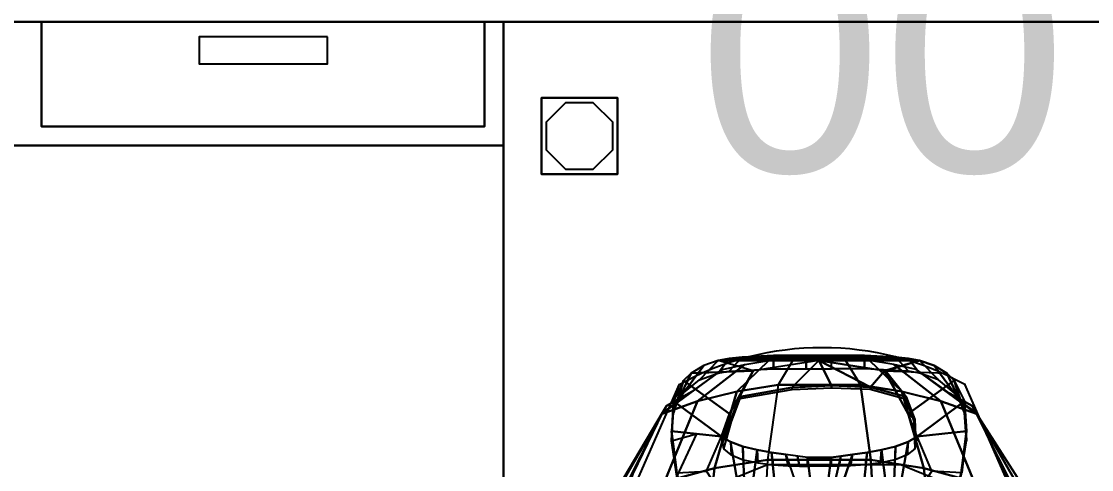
# Model space of a CAD drawing. Header units: millimetres. Extents: x 38967 to 51721, y 49836 to 53207.
# Drawn here: x 48730.2 to 48786.5, y 52379.2 to 52402.8 of the extents above; entities that cross this region are included whole.
import ezdxf
from ezdxf.enums import TextEntityAlignment as Align

# ---------------------------------------------------------------- set-up
doc = ezdxf.new("R2010")
doc.units = ezdxf.units.MM
doc.header["$LTSCALE"] = 5
for name, color, linetype in [('200-EquipBlack-3d', 250, 'Continuous'), ('200-EquipBorder-2d', 9, 'Continuous'), ('200-EquipID-2d', 7, 'Continuous'), ('200-EquipInternal-2d', 252, 'Continuous'), ('200-EquipSteel-3d', 9, 'Continuous')]:
    doc.layers.add(name, color=color, linetype=linetype)
doc.layers.add('200-InsPoint-3D', color=3, linetype='Continuous', plot=False)
doc.styles.add('Arial', font='arial.ttf')
doc.styles.add('ROMANS', font='micross.ttf')

# ---------------------------------------------------------------- blocks, each defined once
blk = doc.blocks.new('HB1P4CU')
at = {"layer": '200-EquipBlack-3d'}
blk.add_3dface([(92.57, -692.13, 789.29), (160.06, -692.13, 789.29), (160.06, -677.99, 803.43), (92.57, -677.99, 803.43)], dxfattribs=at)
at = {"layer": '200-EquipBorder-2d'}
blk.add_lwpolyline([(0, -700), (1722, -700), (1722, 0), (0, 0)], close=True, dxfattribs=at)
at = {"layer": '200-EquipSteel-3d'}
for points in [[(0, -700, 900), (0, -700, 850), (0, 0, 850), (0, 0, 900)], [(0, -700, 850), (0, -700, 850), (0, -700, 850), (0, 0, 850)], [(0, 0, 850), (0, -700, 850), (1722, -700, 850), (1722, 0, 850)], [(1722, 0, 900), (1722, -700, 900), (0, -700, 900), (0, 0, 900)], [(1722, -700, 900), (1722, -700, 850), (0, -700, 850), (0, -700, 900)], [(1722, -700, 850), (1722, -700, 850), (0, -700, 850)]]:
    blk.add_3dface(points, dxfattribs=at)
at = {"layer": '200-InsPoint-3D'}
blk.add_point((0, -700), dxfattribs=at)
blk.add_attdef('DISTANG', (0, 0), '', height=1, dxfattribs=at)
at = {"layer": '200-EquipSteel-3d'}
mesh = blk.add_polymesh((6, 3), dxfattribs=at)
for k, corner in enumerate([(1722, -635, 850), (1722, -635, 200), (1722, -635, 200), (0, -635, 850), (0, -635, 200), (0, -635, 200), (0, 0, 850), (0, 0, 200), (0, -635, 200), (1722, 0, 850), (1722, 0, 200), (1722, -635, 200), (1722, 0, 850), (1722, 0, 850), (1722, -635, 850), (0, 0, 850), (0, 0, 850), (0, -635, 850)]):
    mesh.set_mesh_vertex(divmod(k, 3), corner)
mesh = blk.add_polymesh((6, 3), dxfattribs=at)
for k, corner in enumerate([(243, -700, 780), (243, -700, 230), (243, -700, 230), (10, -700, 780), (10, -700, 230), (10, -700, 230), (10, -645, 835), (10, -645, 230), (10, -700, 230), (243, -645, 835), (243, -645, 230), (243, -700, 230), (243, -645, 835), (243, -645, 835), (243, -700, 780), (10, -645, 835), (10, -645, 835), (10, -700, 780)]):
    mesh.set_mesh_vertex(divmod(k, 3), corner)
blk = doc.blocks.new('TG1210P')
at = {"layer": '200-EquipBorder-2d'}
blk.add_lwpolyline([(0, 0), (1200, 0), (1200, -700), (0, -700)], close=True, dxfattribs=at)
at = {"layer": '200-EquipSteel-3d'}
blk.add_lwpolyline([(1152.75, -622.5), (1142.5, -632.75), (1142.5, -647.25), (1152.75, -657.5), (1167.25, -657.5), (1177.5, -647.25), (1177.5, -632.75), (1167.25, -622.5)], close=True, dxfattribs=at)
for points in [[(1200, 0, 850), (1200, -700, 850), (0, -700, 850), (0, 0, 850)], [(1200, -700, 900), (0, -700, 900), (0, -45, 900), (1200, -45, 900)], [(1200, -700, 900), (0, -700, 900), (0, -700, 850), (1200, -700, 850)]]:
    blk.add_3dface(points, dxfattribs=at)
at = {"layer": '200-EquipSteel-3d', "invisible_edges": 15}
blk.add_3dface([(1200, 0, 850), (1200, -700, 850), (1200, -700, 900), (1200, 0, 900)], dxfattribs=at)
at = {"layer": '200-InsPoint-3D'}
blk.add_point((1200, -700), dxfattribs=at)
at = {"layer": '200-InsPoint-3D', "flags": 9}
blk.add_attdef('DISTANG', (0, 0), '', height=1, dxfattribs=at)
at = {"layer": '200-EquipSteel-3d'}
mesh = blk.add_polymesh((6, 3), dxfattribs=at)
for k, corner in enumerate([(1180, -660, 850), (1180, -660, 50), (1180, -660, 50), (1140, -660, 850), (1140, -660, 50), (1140, -660, 50), (1140, -620, 850), (1140, -620, 50), (1140, -660, 50), (1180, -620, 850), (1180, -620, 50), (1180, -660, 50), (1180, -620, 850), (1180, -620, 850), (1180, -660, 850), (1140, -620, 850), (1140, -620, 850), (1140, -660, 850)]):
    mesh.set_mesh_vertex(divmod(k, 3), corner)
blk = doc.blocks.new('TRS1V501')
at = {"layer": '200-EquipBorder-2d'}
for points in [[(31.85, -93.93), (32.55, -287.57), (43.53, -422.31), (50.04, -451.45), (82.55, -525.82)], [(283.41, -93.93), (282.7, -287.57), (271.73, -422.31), (265.22, -451.45), (232.7, -525.82)]]:
    blk.add_lwpolyline(points, dxfattribs=at)
blk.add_arc((157.63, -390.21), 154.77, 240.885, 299.115, dxfattribs=at)
at = {"layer": '200-EquipInternal-2d'}
for points in [[(99.91, -97.39), (99.84, -205.19), (86.32, -353.38), (80.19, -412.6), (80.19, -459.64), (92.71, -473.77), (116.87, -483.55), (116.87, -483.55)], [(203.33, -97.39), (203.42, -205.19), (216.94, -353.38), (223.07, -412.6), (223.07, -459.64), (210.54, -473.77), (186.39, -483.55), (116.87, -483.55)]]:
    blk.add_lwpolyline(points, dxfattribs=at)
at = {"layer": '200-EquipSteel-3d'}
for points in [[(98.19, -427.75, 1209.75), (69, -419.11, 1210.2), (77.7, -474.45, 1185.17), (104.11, -481.61, 1184.81)], [(220.15, -427.75, 1209.75), (249.33, -419.11, 1210.2), (240.63, -474.45, 1185.17), (214.23, -481.61, 1184.81)], [(129.1, -433.11, 1209.47), (98.19, -427.75, 1209.75), (104.11, -481.61, 1184.81), (132, -486.04, 1184.58)], [(189.24, -433.11, 1209.47), (220.15, -427.75, 1209.75), (214.23, -481.61, 1184.81), (186.33, -486.04, 1184.58)], [(126.47, -491.22, 1326.49), (134.04, -489.86, 1326.67), (139.98, -432.27, 1376.15), (120.79, -448.04, 1368.52)], [(189.24, -433.11, 1209.47), (129.1, -433.11, 1209.47), (132, -486.04, 1184.58), (186.33, -486.04, 1184.58)], [(141.64, -488.76, 1326.51), (159.17, -438.21, 1375.04), (139.98, -432.27, 1376.15), (134.04, -489.86, 1326.67)], [(176.7, -488.76, 1326.51), (159.17, -438.21, 1375.04), (178.36, -432.27, 1376.15), (184.29, -489.86, 1326.67)], [(191.86, -491.22, 1326.49), (184.29, -489.86, 1326.67), (178.36, -432.27, 1376.15), (197.54, -448.04, 1368.52)], [(159.17, -438.21, 1375.04), (141.64, -488.76, 1326.51), (147.79, -487.95, 1326.16), (159.17, -438.21, 1375.04)], [(159.17, -438.21, 1375.04), (147.79, -487.95, 1326.16), (152.9, -487.2, 1325.69), (159.17, -438.21, 1375.04)], [(159.17, -438.21, 1375.04), (152.9, -487.2, 1325.69), (165.44, -487.2, 1325.69), (159.17, -438.21, 1375.04)], [(159.17, -438.21, 1375.04), (165.44, -487.2, 1325.69), (176.7, -488.76, 1326.51), (159.17, -438.21, 1375.04)], [(112.47, -495.41, 1324.64), (120.79, -448.04, 1368.52), (99.9, -480.12, 1346.05), (107.69, -498.24, 1322.83)], [(119.03, -493.04, 1325.86), (120.79, -448.04, 1368.52), (112.47, -495.41, 1324.64), (119.03, -493.04, 1325.86)], [(119.03, -493.04, 1325.86), (126.47, -491.22, 1326.49), (120.79, -448.04, 1368.52), (119.03, -493.04, 1325.86)], [(199.31, -493.04, 1325.86), (191.86, -491.22, 1326.49), (197.54, -448.04, 1368.52), (199.31, -493.04, 1325.86)], [(205.87, -495.41, 1324.64), (197.54, -448.04, 1368.52), (218.44, -480.12, 1346.05), (210.65, -498.24, 1322.83)], [(199.31, -493.04, 1325.86), (197.54, -448.04, 1368.52), (205.87, -495.41, 1324.64), (199.31, -493.04, 1325.86)], [(44.66, -455.12, 1152.87), (78.78, -514.33, 1128.51), (76.75, -510.95, 1104.18), (45.48, -461.75, 1128.55)], [(53.88, -465.31, 1185.64), (76.48, -510.27, 1150.82), (78.78, -514.33, 1128.51), (44.66, -455.12, 1152.87)], [(90.08, -455.29, 1325.91), (84.64, -477.43, 1312.15), (81.81, -501, 1325.93), (84.64, -479.1, 1346.91)], [(228.68, -455.29, 1325.91), (234.11, -477.43, 1312.15), (236.95, -501, 1325.93), (234.11, -479.1, 1346.91)], [(264.46, -465.31, 1185.64), (241.85, -510.27, 1150.82), (239.56, -514.33, 1128.51), (273.67, -455.12, 1152.87)], [(273.67, -455.12, 1152.87), (239.56, -514.33, 1128.51), (241.58, -510.95, 1104.18), (270.69, -461.75, 1128.55)], [(76.75, -510.95, 1104.18), (61.14, -478.7, 1105.05), (53.66, -457.35, 1107.37), (45.48, -461.75, 1128.55)], [(241.58, -510.95, 1104.18), (257.2, -478.7, 1105.05), (264.67, -457.35, 1107.37), (270.69, -461.75, 1128.55)], [(77.7, -474.45, 1185.17), (53.88, -465.31, 1185.64), (76.48, -510.27, 1150.82), (95.16, -516.79, 1151.22)], [(240.63, -474.45, 1185.17), (264.46, -465.31, 1185.64), (241.85, -510.27, 1150.82), (223.18, -516.79, 1151.22)], [(104.11, -481.61, 1184.81), (77.7, -474.45, 1185.17), (95.16, -516.79, 1151.22), (115.79, -522.01, 1151.76)], [(84.64, -477.43, 1312.15), (81.81, -496.01, 1296.69), (82.85, -516.79, 1306.55), (81.81, -501, 1325.93)], [(214.23, -481.61, 1184.81), (240.63, -474.45, 1185.17), (223.18, -516.79, 1151.22), (202.55, -522.01, 1151.76)], [(234.11, -477.43, 1312.15), (236.95, -496.01, 1296.69), (223.8, -499.62, 1324.38), (234.11, -477.43, 1312.15)], [(234.11, -477.43, 1312.15), (236.95, -496.01, 1296.69), (235.91, -516.79, 1306.55), (236.95, -501, 1325.93)], [(107.69, -498.24, 1322.83), (81.81, -501, 1325.93), (84.22, -479.1, 1346.91), (99.9, -480.12, 1346.05)], [(132, -486.04, 1184.58), (104.11, -481.61, 1184.81), (115.79, -522.01, 1151.76), (137.55, -525.41, 1152.41)], [(134.04, -489.86, 1326.67), (126.47, -491.22, 1326.49), (126.93, -484.43, 1317.28), (134.92, -483.44, 1318.24)], [(141.64, -488.76, 1326.51), (134.04, -489.86, 1326.67), (134.92, -483.44, 1318.24), (142.79, -482.9, 1318.73)], [(147.79, -487.95, 1326.16), (141.64, -488.76, 1326.51), (142.79, -482.9, 1318.73), (148.76, -482.71, 1318.88)], [(152.9, -487.2, 1325.69), (147.79, -487.95, 1326.16), (148.76, -482.71, 1318.88), (152.9, -482.67, 1318.89)], [(152.9, -487.2, 1325.69), (152.9, -482.67, 1318.89), (165.44, -482.67, 1318.89), (165.44, -487.2, 1325.69)], [(165.44, -487.2, 1325.69), (170.54, -487.95, 1326.16), (169.57, -482.71, 1318.88), (165.44, -482.67, 1318.89)], [(170.54, -487.95, 1326.16), (176.7, -488.76, 1326.51), (175.55, -482.9, 1318.73), (169.57, -482.71, 1318.88)], [(176.7, -488.76, 1326.51), (184.29, -489.86, 1326.67), (183.42, -483.44, 1318.24), (175.55, -482.9, 1318.73)], [(186.33, -486.04, 1184.58), (214.23, -481.61, 1184.81), (202.55, -522.01, 1151.76), (180.78, -525.41, 1152.41)], [(184.29, -489.86, 1326.67), (191.86, -491.22, 1326.49), (191.4, -484.43, 1317.28), (183.42, -483.44, 1318.24)], [(210.65, -498.24, 1322.83), (236.95, -501, 1325.93), (234.11, -479.1, 1346.91), (218.44, -480.12, 1346.05)], [(107.69, -498.24, 1322.83), (108.97, -491.78, 1309.65), (112.85, -488.55, 1313.05), (112.47, -495.41, 1324.64)], [(119.03, -493.04, 1325.86), (112.47, -495.41, 1324.64), (112.85, -488.55, 1313.05), (119.22, -486.08, 1315.61)], [(126.47, -491.22, 1326.49), (119.03, -493.04, 1325.86), (119.22, -486.08, 1315.61), (126.93, -484.43, 1317.28)], [(186.33, -486.04, 1184.58), (132, -486.04, 1184.58), (137.55, -525.41, 1152.41), (180.78, -525.41, 1152.41)], [(191.86, -491.22, 1326.49), (199.31, -493.04, 1325.86), (199.12, -486.08, 1315.61), (191.4, -484.43, 1317.28)], [(199.31, -493.04, 1325.86), (205.87, -495.41, 1324.64), (205.49, -488.55, 1313.05), (199.12, -486.08, 1315.61)], [(205.87, -495.41, 1324.64), (205.49, -488.55, 1313.05), (209.36, -491.78, 1309.65), (210.65, -498.24, 1322.83)], [(112.39, -510.26, 1301.19), (108.98, -507.19, 1294.61), (108.33, -495.01, 1316.24), (107.69, -498.24, 1322.83)], [(109.42, -506.25, 1292.51), (108.97, -491.78, 1309.65), (108.33, -495.01, 1316.24), (108.98, -507.19, 1294.61)], [(205.73, -507.03, 1294.6), (210, -495.01, 1316.24), (209.36, -491.78, 1309.65), (205.31, -506.16, 1292.64)], [(206.37, -510.26, 1301.19), (210.65, -498.24, 1322.83), (210, -495.01, 1316.24), (205.73, -507.03, 1294.6)], [(81.81, -496.01, 1296.69), (82.85, -510.73, 1281.96), (88.24, -527.64, 1290.73), (82.85, -516.79, 1306.55)], [(107.69, -498.24, 1322.83), (82.85, -516.79, 1306.55), (81.81, -501, 1325.93), (107.69, -498.24, 1322.83)], [(112.39, -510.26, 1301.19), (88.24, -527.64, 1290.73), (82.85, -516.79, 1306.55), (107.69, -498.24, 1322.83)], [(206.37, -510.26, 1301.19), (230.52, -527.64, 1290.73), (235.91, -516.79, 1306.55), (210.65, -498.24, 1322.83)], [(210.65, -498.24, 1322.83), (235.91, -516.79, 1306.55), (236.95, -501, 1325.93), (210.65, -498.24, 1322.83)], [(236.95, -496.01, 1296.69), (235.91, -510.73, 1281.96), (230.52, -527.64, 1290.73), (235.91, -516.79, 1306.55)], [(113.96, -518.15, 1275.56), (109.42, -506.25, 1292.51), (108.98, -507.19, 1294.61), (113.54, -519.18, 1277.53)], [(201.09, -519.18, 1277.3), (205.73, -507.03, 1294.6), (205.31, -506.16, 1292.64), (200.71, -518.21, 1275.46)], [(92.37, -521.86, 1127), (78.78, -514.33, 1128.51), (76.48, -510.27, 1150.82), (92.37, -521.86, 1127)], [(95.16, -516.79, 1151.22), (76.48, -510.27, 1150.82), (108.26, -533.46, 1103.19), (119.95, -536.09, 1103.05)], [(108.26, -533.46, 1103.19), (76.75, -510.95, 1104.18), (78.78, -514.33, 1128.51), (92.37, -521.86, 1127)], [(82.85, -510.73, 1281.96), (85.06, -516.53, 1275.68), (92.13, -531.52, 1284.44), (88.24, -527.64, 1290.73)], [(124.83, -532.84, 1282.2), (92.13, -531.52, 1284.44), (88.24, -527.64, 1290.73), (112.39, -510.26, 1301.19)], [(113.54, -519.18, 1277.53), (108.98, -507.19, 1294.61), (112.39, -510.26, 1301.19), (124.41, -532.84, 1282.2)], [(206.37, -510.26, 1301.19), (205.73, -507.03, 1294.6), (201.09, -519.18, 1277.3), (193.93, -532.84, 1282.2)], [(193.93, -532.84, 1282.2), (226.62, -531.52, 1284.44), (230.52, -527.64, 1290.73), (206.37, -510.26, 1301.19)], [(223.18, -516.79, 1151.22), (241.85, -510.27, 1150.82), (210.07, -533.46, 1103.19), (198.39, -536.09, 1103.05)], [(210.07, -533.46, 1103.19), (241.58, -510.95, 1104.18), (239.56, -514.33, 1128.51), (225.96, -521.86, 1127)], [(225.96, -521.86, 1127), (239.56, -514.33, 1128.51), (241.85, -510.27, 1150.82), (225.96, -521.86, 1127)], [(235.91, -510.73, 1281.96), (233.69, -516.53, 1275.68), (226.62, -531.52, 1284.44), (230.52, -527.64, 1290.73)], [(85.06, -516.53, 1275.68), (88.24, -521.32, 1270.29), (98.81, -535.69, 1277.23), (92.13, -531.52, 1284.44)], [(115.79, -522.01, 1151.76), (95.16, -516.79, 1151.22), (119.95, -536.09, 1103.05), (132.7, -538.15, 1102.94)], [(202.55, -522.01, 1151.76), (223.18, -516.79, 1151.22), (198.39, -536.09, 1103.05), (185.64, -538.15, 1102.94)], [(233.69, -516.53, 1275.68), (230.52, -521.32, 1270.29), (219.94, -535.69, 1277.23), (226.62, -531.52, 1284.44)], [(88.24, -521.32, 1270.29), (96.51, -528.08, 1262.13), (106.37, -538.26, 1272.45), (98.81, -535.69, 1277.23)], [(132.48, -523.09, 1267.54), (113.96, -518.15, 1275.56), (113.54, -519.18, 1277.53), (132.27, -524.18, 1269.4)], [(124.83, -532.84, 1282.2), (132.27, -524.18, 1269.4), (113.54, -519.18, 1277.53), (124.41, -532.84, 1282.2)], [(137.55, -525.41, 1152.41), (115.79, -522.01, 1151.76), (132.7, -538.15, 1102.94), (146.02, -539.43, 1102.87)], [(152.7, -523.94, 1266.07), (132.48, -523.09, 1267.54), (132.27, -524.18, 1269.4), (152.7, -525.05, 1267.91)], [(152.7, -524.98, 1267.79), (173.68, -524.06, 1269.36), (173.46, -523.04, 1267.62), (152.7, -523.94, 1266.07)], [(159.38, -538.26, 1272.45), (193.93, -532.84, 1282.2), (201.09, -519.18, 1277.3), (173.68, -524.06, 1269.36)], [(180.78, -525.41, 1152.41), (202.55, -522.01, 1151.76), (185.64, -538.15, 1102.94), (172.32, -539.43, 1102.87)], [(173.68, -524.06, 1269.36), (201.09, -519.18, 1277.3), (200.71, -518.21, 1275.46), (173.46, -523.04, 1267.62)], [(230.52, -521.32, 1270.29), (222.24, -528.08, 1262.13), (212.39, -538.26, 1272.45), (219.94, -535.69, 1277.23)], [(96.51, -528.08, 1262.13), (106.37, -531.65, 1257.22), (112.24, -539.32, 1270.17), (106.37, -538.26, 1272.45)], [(159.38, -538.26, 1272.45), (132.27, -524.18, 1269.4), (124.83, -532.84, 1282.2), (159.38, -538.26, 1272.45)], [(159.38, -538.26, 1272.45), (152.7, -525.05, 1267.91), (132.27, -524.18, 1269.4), (159.38, -538.26, 1272.45)], [(180.78, -525.41, 1152.41), (137.55, -525.41, 1152.41), (146.02, -539.43, 1102.87), (172.32, -539.43, 1102.87)], [(159.38, -538.26, 1272.45), (173.68, -524.06, 1269.36), (152.7, -525.05, 1267.91), (159.38, -538.26, 1272.45)], [(222.24, -528.08, 1262.13), (212.39, -531.65, 1257.22), (206.52, -539.32, 1270.17), (212.39, -538.26, 1272.45)], [(106.37, -538.26, 1272.45), (124.83, -532.84, 1282.2), (92.13, -531.52, 1284.44), (98.81, -535.69, 1277.23)], [(106.37, -531.65, 1257.22), (112.24, -532.58, 1255.55), (119.04, -540.03, 1268.28), (112.24, -539.32, 1270.17)], [(159.38, -538.26, 1272.45), (124.41, -532.84, 1282.2), (106.37, -538.26, 1272.45)], [(112.24, -532.58, 1255.55), (135.44, -533.79, 1251.55), (135.44, -540.79, 1265.18), (119.04, -540.03, 1268.28)], [(135.44, -533.79, 1251.55), (152.7, -533.87, 1250.4), (152.7, -540.91, 1263.85), (135.44, -540.79, 1265.18)], [(166.05, -533.87, 1250.4), (152.7, -533.87, 1250.4), (152.7, -540.91, 1263.85), (166.05, -540.91, 1263.85)], [(159.38, -538.26, 1272.45), (193.93, -532.84, 1282.2), (212.39, -538.26, 1272.45)], [(183.32, -533.79, 1251.55), (166.05, -533.87, 1250.4), (166.05, -540.91, 1263.85), (183.32, -540.79, 1265.18)], [(206.52, -532.58, 1255.55), (183.32, -533.79, 1251.55), (183.32, -540.79, 1265.18), (199.72, -540.03, 1268.28)], [(193.93, -532.84, 1282.2), (212.39, -538.26, 1272.45), (219.94, -535.69, 1277.23), (226.62, -531.52, 1284.44)], [(212.39, -531.65, 1257.22), (206.52, -532.58, 1255.55), (199.72, -540.03, 1268.28), (206.52, -539.32, 1270.17)], [(106.37, -538.26, 1272.45), (112.24, -539.32, 1270.17), (206.52, -539.32, 1270.17), (212.39, -538.26, 1272.45)], [(112.24, -539.32, 1270.17), (119.04, -540.03, 1268.28), (199.72, -540.03, 1268.28), (206.52, -539.32, 1270.17)], [(119.04, -540.03, 1268.28), (135.44, -540.79, 1265.18), (183.32, -540.79, 1265.18), (199.72, -540.03, 1268.28)], [(152.7, -540.91, 1263.85), (166.05, -540.91, 1263.85), (183.32, -540.79, 1265.18), (135.44, -540.79, 1265.18)]]:
    blk.add_3dface(points, dxfattribs=at)
at = {"layer": '200-InsPoint-3D', "flags": 9}
blk.add_attdef('DISTANG', (0, 0), '', height=1, dxfattribs=at)
blk = doc.blocks.new('attrib')
at = {"layer": '200-EquipID-2d', "style": 'Arial'}
blk.add_attdef('POS', text='', height=2.5, dxfattribs=at).set_placement((0, 0, -1), align=Align.MIDDLE)
at = {"layer": '200-EquipID-2d', "style": 'ROMANS', "flags": 1}
for tag, p in [('ZONA', (0, -4.905, -2)), ('EQUIPMENTDATA', (0, -7.89, -2)), ('LONGDESCR', (0, -11.302, -2)), ('EQUIPMENTCONN', (0, -14.714, -2)), ('ACCESSORYDATA', (0, -18.552, -2)), ('ACCESSORYCONN', (0, -21.857, -2))]:
    blk.add_attdef(tag, text='', height=2.5, dxfattribs=at).set_placement(p, align=Align.CENTER)

msp = doc.modelspace()

# ---------------------------------------------------------------- block references
at = {"xscale": 0.1000000000003638, "yscale": 0.09999999999854481, "zscale": 0.1000000000003638, "rotation": 180}
for name, p in [('HB1P4CU', (48755.541, 52332.744)), ('TG1210P', (48875.541, 52332.744)), ('TRS1V501', (48788.074, 52331.113))]:
    msp.add_blockref(name, p, dxfattribs=at)
at = {"layer": '200-EquipID-2d'}
ref = msp.add_blockref('attrib', (48775.474, 52401.113), dxfattribs=dict(at, xscale=5, yscale=5, zscale=5))
ref.add_attrib('POS', '00', dxfattribs={"color": 7, "height": 12.5, "style": 'Arial'}).set_placement((48775.474, 52401.113, -5), align=Align.MIDDLE)

doc.saveas('drawing.dxf')
